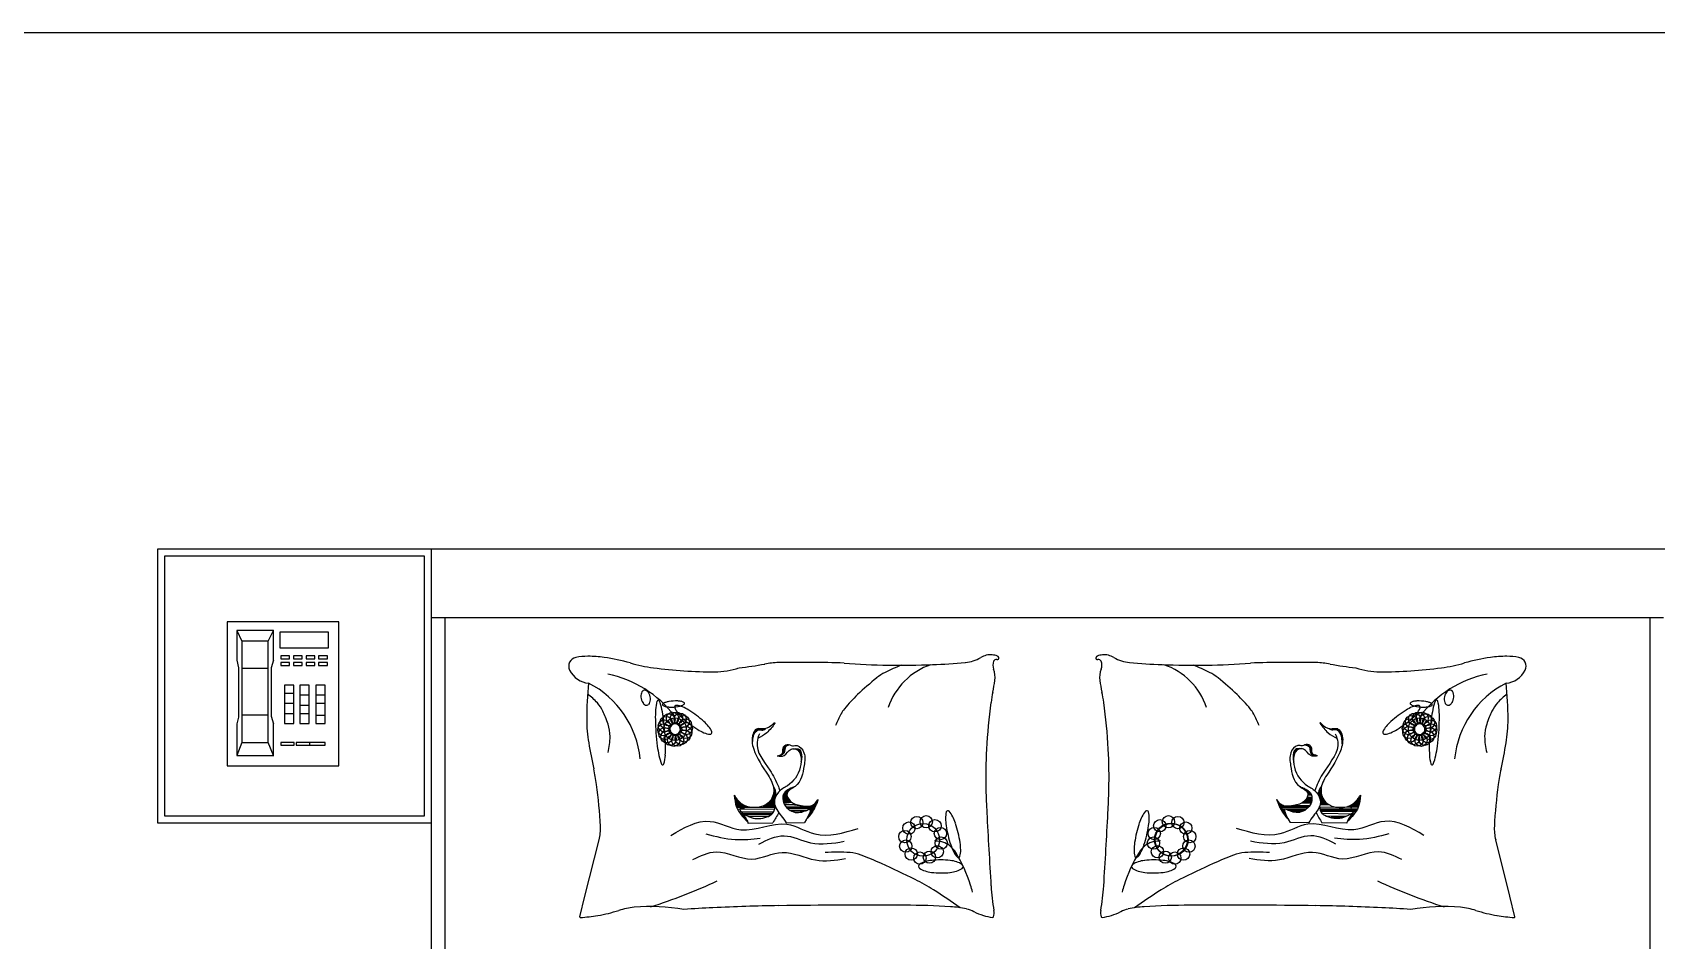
# Model space of a CAD drawing. Header units: inches. Extents: x 11.4 to 53.9, y 13.7 to 38.5.
# Drawn here: x 20.15 to 22.523, y 29.481 to 30.809 of the extents above; entities that cross this region are included whole.
import ezdxf

# ---------------------------------------------------------------- set-up
doc = ezdxf.new("R2010")
doc.units = ezdxf.units.IN
doc.header["$MEASUREMENT"] = 0
for name, color, linetype in [('02', 2, 'Continuous'), ('1', 1, 'Continuous'), ('4', 4, 'Continuous')]:
    doc.layers.add(name, color=color, linetype=linetype)

msp = doc.modelspace()

# ---------------------------------------------------------------- linework, layer by layer
at = {"layer": '02'}
for p, q in [((21.2018, 29.7803), (21.2031, 29.7803)), ((21.2021, 29.7815), (21.2035, 29.7815)), ((21.2025, 29.783), (21.2041, 29.783)), ((21.2029, 29.7842), (21.2048, 29.7842)), ((21.2037, 29.7861), (21.2061, 29.7861)), ((21.2044, 29.7872), (21.2072, 29.7873)), ((21.2052, 29.7884), (21.2086, 29.7884)), ((21.2064, 29.7896), (21.2188, 29.7897)), ((21.2081, 29.7907), (21.2164, 29.7908)), ((21.2202, 29.7909), (21.2208, 29.7909)), ((22.0453, 29.7909), (22.0446, 29.7909)), ((22.059, 29.7896), (22.0466, 29.7897)), ((22.0573, 29.7907), (22.049, 29.7908)), ((22.0602, 29.7884), (22.0568, 29.7884)), ((22.061, 29.7872), (22.0582, 29.7873)), ((22.0617, 29.7861), (22.0593, 29.7861)), ((22.0625, 29.7842), (22.0607, 29.7842)), ((22.0629, 29.783), (22.0613, 29.783)), ((22.0634, 29.7815), (22.0619, 29.7815)), ((22.0636, 29.7803), (22.0623, 29.7803)), ((21.2012, 29.7761), (21.2023, 29.7761)), ((21.2012, 29.7749), (21.2022, 29.7749)), ((21.2012, 29.7738), (21.2022, 29.7738)), ((21.2013, 29.7772), (21.2025, 29.7773)), ((21.2013, 29.7726), (21.2021, 29.7726)), ((21.2014, 29.7711), (21.2021, 29.7711)), ((21.2015, 29.7784), (21.2027, 29.7784)), ((21.2016, 29.7696), (21.2021, 29.7696)), ((21.2462, 29.7567), (21.2484, 29.7567)), ((21.2463, 29.7605), (21.249, 29.7606)), ((21.2463, 29.7594), (21.2489, 29.7594)), ((21.2463, 29.7579), (21.2487, 29.7579)), ((21.2464, 29.7617), (21.2492, 29.7617)), ((21.2466, 29.7629), (21.2494, 29.7629)), ((21.2476, 29.7648), (21.2503, 29.7648)), ((21.2494, 29.7667), (21.2542, 29.7668)), ((21.2606, 29.7619), (21.2655, 29.7619)), ((21.2665, 29.7608), (21.27, 29.7608)), ((21.2682, 29.7597), (21.2713, 29.7597)), ((21.2696, 29.7582), (21.2723, 29.7582)), ((21.2704, 29.757), (21.2728, 29.757)), ((21.995, 29.757), (21.9926, 29.757)), ((21.9958, 29.7582), (21.9931, 29.7582)), ((21.9972, 29.7597), (21.9941, 29.7597)), ((21.9989, 29.7608), (21.9954, 29.7608)), ((22.0048, 29.7619), (22, 29.7619)), ((22.016, 29.7667), (22.0113, 29.7668)), ((22.0178, 29.7648), (22.0151, 29.7648)), ((22.0188, 29.7629), (22.016, 29.7629)), ((22.019, 29.7617), (22.0162, 29.7617)), ((22.0191, 29.7605), (22.0164, 29.7606)), ((22.0191, 29.7594), (22.0165, 29.7594)), ((22.0191, 29.7579), (22.0167, 29.7579)), ((22.0192, 29.7567), (22.017, 29.7567)), ((22.064, 29.7784), (22.0627, 29.7784)), ((22.0641, 29.7772), (22.0629, 29.7773)), ((22.0642, 29.7761), (22.0631, 29.7761)), ((22.0642, 29.7749), (22.0632, 29.7749)), ((22.0642, 29.7738), (22.0632, 29.7738)), ((22.0642, 29.7726), (22.0633, 29.7726)), ((22.064, 29.7711), (22.0633, 29.7711)), ((22.0638, 29.7696), (22.0633, 29.7696)), ((21.2394, 29.7513), (21.2407, 29.7513)), ((21.2416, 29.7524), (21.244, 29.7525)), ((21.2442, 29.7536), (21.2461, 29.7537)), ((21.2455, 29.7548), (21.2474, 29.7548)), ((21.2713, 29.7551), (21.2734, 29.7551)), ((21.2718, 29.754), (21.2736, 29.754)), ((21.2721, 29.7528), (21.2737, 29.7528)), ((21.2724, 29.7517), (21.2738, 29.7517)), ((21.993, 29.7517), (21.9916, 29.7517)), ((21.9933, 29.7528), (21.9917, 29.7528)), ((21.9936, 29.754), (21.9918, 29.754)), ((21.9941, 29.7551), (21.992, 29.7551)), ((22.0199, 29.7548), (22.018, 29.7548)), ((22.0212, 29.7536), (22.0193, 29.7537)), ((22.0239, 29.7524), (22.0214, 29.7525)), ((22.026, 29.7513), (22.0247, 29.7513)), ((21.1753, 29.693), (21.1761, 29.693)), ((21.1755, 29.6911), (21.1774, 29.6911)), ((21.1757, 29.6896), (21.1784, 29.6896)), ((21.1759, 29.688), (21.1796, 29.6881)), ((21.176, 29.6873), (21.1801, 29.6873)), ((21.1761, 29.6861), (21.1811, 29.6862)), ((21.1765, 29.6842), (21.1828, 29.6843)), ((21.2272, 29.6848), (21.2338, 29.6849)), ((21.2286, 29.6868), (21.234, 29.6868)), ((21.2294, 29.6879), (21.2343, 29.688)), ((21.2298, 29.6887), (21.2345, 29.6888)), ((21.2306, 29.6902), (21.235, 29.6903)), ((21.2312, 29.6918), (21.2356, 29.6918)), ((21.2319, 29.6937), (21.2358, 29.6938)), ((21.2322, 29.6949), (21.2359, 29.6949)), ((21.2324, 29.7064), (21.2327, 29.7064)), ((21.2324, 29.6956), (21.2359, 29.6957)), ((21.2325, 29.7056), (21.2332, 29.7056)), ((21.2326, 29.6968), (21.2359, 29.6968)), ((21.2327, 29.7044), (21.234, 29.7045)), ((21.2328, 29.7033), (21.2346, 29.7033)), ((21.2328, 29.6979), (21.2358, 29.698)), ((21.2329, 29.7021), (21.2351, 29.7022)), ((21.2329, 29.6995), (21.2357, 29.6995)), ((21.233, 29.7006), (21.2355, 29.7006)), ((21.2461, 29.6904), (21.2533, 29.6905)), ((21.2461, 29.6889), (21.2541, 29.689)), ((21.2462, 29.6881), (21.2546, 29.6882)), ((21.2463, 29.692), (21.2527, 29.692)), ((21.2463, 29.687), (21.2554, 29.6871)), ((21.2466, 29.6851), (21.2571, 29.6852)), ((21.2468, 29.6939), (21.2522, 29.694)), ((21.2472, 29.695), (21.2521, 29.6951)), ((21.2476, 29.6958), (21.2522, 29.6959)), ((21.2483, 29.697), (21.2524, 29.697)), ((21.2492, 29.6981), (21.2529, 29.6982)), ((21.2507, 29.6997), (21.254, 29.6997)), ((21.2522, 29.7009), (21.2553, 29.7009)), ((21.2548, 29.7024), (21.2574, 29.7025)), ((21.257, 29.7036), (21.2592, 29.7036)), ((21.2597, 29.7048), (21.2611, 29.7048)), ((21.2625, 29.706), (21.2629, 29.706)), ((21.2951, 29.6841), (21.2965, 29.6842)), ((21.2961, 29.6857), (21.2971, 29.6857)), ((21.9693, 29.6857), (21.9683, 29.6857)), ((21.9703, 29.6841), (21.9689, 29.6842)), ((22.003, 29.706), (22.0025, 29.706)), ((22.0058, 29.7048), (22.0043, 29.7048)), ((22.0084, 29.7036), (22.0062, 29.7036)), ((22.0107, 29.7024), (22.008, 29.7025)), ((22.0188, 29.6851), (22.0083, 29.6852)), ((22.0191, 29.687), (22.01, 29.6871)), ((22.0132, 29.7009), (22.0101, 29.7009)), ((22.0192, 29.6881), (22.0108, 29.6882)), ((22.0193, 29.6889), (22.0113, 29.689)), ((22.0147, 29.6997), (22.0114, 29.6997)), ((22.0193, 29.6904), (22.0121, 29.6905)), ((22.0162, 29.6981), (22.0125, 29.6982)), ((22.0171, 29.697), (22.013, 29.697)), ((22.0186, 29.6939), (22.0132, 29.694)), ((22.0178, 29.6958), (22.0133, 29.6959)), ((22.0182, 29.695), (22.0133, 29.6951)), ((22.0328, 29.6968), (22.0295, 29.6968)), ((22.033, 29.6956), (22.0295, 29.6957)), ((22.0326, 29.6979), (22.0296, 29.698)), ((22.0332, 29.6949), (22.0296, 29.6949)), ((22.0335, 29.6937), (22.0296, 29.6938)), ((22.0325, 29.6995), (22.0297, 29.6995)), ((22.0342, 29.6918), (22.0298, 29.6918)), ((22.0324, 29.7006), (22.0299, 29.7006)), ((22.0348, 29.6902), (22.0304, 29.6903)), ((22.0326, 29.7033), (22.0308, 29.7033)), ((22.0356, 29.6887), (22.0309, 29.6888)), ((22.036, 29.6879), (22.0311, 29.688)), ((22.0327, 29.7044), (22.0314, 29.7045)), ((22.0368, 29.6868), (22.0314, 29.6868)), ((22.0382, 29.6848), (22.0316, 29.6849)), ((22.0329, 29.7056), (22.0322, 29.7056)), ((22.033, 29.7064), (22.0327, 29.7064)), ((22.089, 29.6842), (22.0826, 29.6843)), ((22.0893, 29.6861), (22.0843, 29.6862)), ((22.0894, 29.6873), (22.0853, 29.6873)), ((22.0895, 29.688), (22.0859, 29.6881)), ((22.0897, 29.6896), (22.087, 29.6896)), ((22.0899, 29.6911), (22.088, 29.6911)), ((22.0901, 29.693), (22.0893, 29.693)), ((21.1767, 29.6827), (21.1844, 29.6828)), ((21.1771, 29.6812), (21.1863, 29.6813)), ((21.1776, 29.6792), (21.1894, 29.6794)), ((21.1782, 29.6773), (21.1939, 29.6775)), ((21.1788, 29.6758), (21.2348, 29.6765)), ((21.1798, 29.6735), (21.2343, 29.6742)), ((21.182, 29.6697), (21.233, 29.6703)), ((21.1836, 29.6674), (21.2317, 29.668)), ((21.1845, 29.6663), (21.2309, 29.6669)), ((21.1854, 29.6652), (21.1889, 29.6652)), ((21.187, 29.6633), (21.1903, 29.6633)), ((21.1876, 29.6625), (21.1908, 29.6625)), ((21.189, 29.661), (21.1917, 29.661)), ((21.1912, 29.6652), (21.2297, 29.6657)), ((21.1961, 29.6626), (21.2251, 29.663)), ((21.2168, 29.6778), (21.2349, 29.678)), ((21.2211, 29.6798), (21.2343, 29.6799)), ((21.224, 29.6817), (21.2339, 29.6819)), ((21.2257, 29.6833), (21.2338, 29.6834)), ((21.247, 29.6835), (21.2588, 29.6837)), ((21.2476, 29.682), (21.2751, 29.6785)), ((21.2485, 29.6801), (21.266, 29.6803)), ((21.2508, 29.6767), (21.2936, 29.6772)), ((21.2519, 29.6756), (21.293, 29.6761)), ((21.253, 29.6744), (21.2925, 29.6749)), ((21.2566, 29.6718), (21.2817, 29.6721)), ((21.2587, 29.6707), (21.2791, 29.6709)), ((21.2816, 29.661), (21.283, 29.661)), ((21.2822, 29.6621), (21.2841, 29.6622)), ((21.283, 29.6637), (21.2855, 29.6637)), ((21.2834, 29.6645), (21.2861, 29.6645)), ((21.2843, 29.6664), (21.2876, 29.6664)), ((21.2849, 29.6675), (21.2884, 29.6676)), ((21.2853, 29.6687), (21.2891, 29.6687)), ((21.2859, 29.6702), (21.29, 29.6703)), ((21.2864, 29.6722), (21.2911, 29.6722)), ((21.2879, 29.6787), (21.2943, 29.6788)), ((21.2918, 29.6807), (21.2951, 29.6807)), ((21.2939, 29.6826), (21.2959, 29.6826)), ((21.9715, 29.6826), (21.9695, 29.6826)), ((21.9736, 29.6807), (21.9703, 29.6807)), ((21.9775, 29.6787), (21.9711, 29.6788)), ((22.0146, 29.6767), (21.9718, 29.6772)), ((22.0135, 29.6756), (21.9724, 29.6761)), ((22.011, 29.6733), (21.9735, 29.6738)), ((21.979, 29.6722), (21.9743, 29.6722)), ((21.9798, 29.671), (21.9749, 29.6711)), ((21.9795, 29.6702), (21.9754, 29.6703)), ((21.9801, 29.6687), (21.9763, 29.6687)), ((21.9806, 29.6675), (21.977, 29.6676)), ((21.9811, 29.6664), (21.9778, 29.6664)), ((21.982, 29.6645), (21.9793, 29.6645)), ((21.9824, 29.6637), (21.9799, 29.6637)), ((21.9832, 29.6621), (21.9813, 29.6622)), ((21.9838, 29.661), (21.9824, 29.661)), ((22.0088, 29.6718), (21.9837, 29.6721)), ((22.0067, 29.6707), (21.9863, 29.6709)), ((22.005, 29.6699), (21.9884, 29.6701)), ((22.0157, 29.6782), (21.9903, 29.6785)), ((22.0178, 29.682), (22.0042, 29.6822)), ((22.0184, 29.6835), (22.0066, 29.6837)), ((22.0866, 29.6758), (22.0306, 29.6765)), ((22.0443, 29.6798), (22.0311, 29.6799)), ((22.0856, 29.6735), (22.0311, 29.6742)), ((22.0414, 29.6817), (22.0315, 29.6819)), ((22.085, 29.6724), (22.0315, 29.673)), ((22.0397, 29.6833), (22.0316, 29.6834)), ((22.0841, 29.6709), (22.032, 29.6715)), ((22.0834, 29.6697), (22.0324, 29.6703)), ((22.0809, 29.6663), (22.0345, 29.6669)), ((22.0693, 29.6626), (22.0403, 29.663)), ((22.0653, 29.6611), (22.0473, 29.6614)), ((22.0872, 29.6773), (22.0715, 29.6775)), ((22.0764, 29.661), (22.0737, 29.661)), ((22.0778, 29.6625), (22.0746, 29.6625)), ((22.0785, 29.6633), (22.0751, 29.6633)), ((22.0878, 29.6792), (22.076, 29.6794)), ((22.08, 29.6652), (22.0765, 29.6652)), ((22.0883, 29.6812), (22.0791, 29.6813)), ((22.0887, 29.6827), (22.081, 29.6828)), ((21.19, 29.6599), (21.1924, 29.6599)), ((21.1907, 29.6591), (21.1928, 29.6591)), ((21.1918, 29.658), (21.1933, 29.658)), ((21.1925, 29.6572), (21.1937, 29.6572)), ((21.1936, 29.6561), (21.1942, 29.6561)), ((21.1954, 29.653), (21.2317, 29.6535)), ((21.2511, 29.6537), (21.278, 29.654)), ((21.2806, 29.6591), (21.281, 29.6591)), ((21.2812, 29.6602), (21.2822, 29.6602)), ((21.9842, 29.6602), (21.9832, 29.6602)), ((21.9848, 29.6591), (21.9844, 29.6591)), ((22.0144, 29.6537), (21.9874, 29.654)), ((22.07, 29.653), (22.0337, 29.6535)), ((22.0718, 29.6561), (22.0712, 29.6561)), ((22.0729, 29.6572), (22.0717, 29.6572)), ((22.0736, 29.658), (22.0721, 29.658)), ((22.0747, 29.6591), (22.0726, 29.6591)), ((22.0754, 29.6599), (22.073, 29.6599))]:
    msp.add_line(p, q, dxfattribs=at)
for centre, radius in [((21.0731, 29.7951), 0.00892), ((21.0757, 29.8002), 0.00892), ((21.0798, 29.8041), 0.00892), ((21.0888, 29.7904), 0.0164), ((21.0851, 29.8063), 0.00892), ((21.0907, 29.8066), 0.00892), ((21.0962, 29.805), 0.00892), ((21.1008, 29.8016), 0.00892), ((21.1039, 29.7968), 0.00892), ((22.1615, 29.7968), 0.00892), ((22.1647, 29.8016), 0.00892), ((22.1766, 29.7904), 0.0164), ((22.1692, 29.805), 0.00892), ((22.1747, 29.8066), 0.00892), ((22.1803, 29.8063), 0.00892), ((22.1856, 29.8041), 0.00892), ((22.1897, 29.8002), 0.00892), ((22.1923, 29.7951), 0.00892), ((21.0724, 29.7895), 0.00892), ((21.0737, 29.7839), 0.00892), ((21.0768, 29.7792), 0.00892), ((21.0814, 29.7757), 0.00892), ((21.0868, 29.7741), 0.00892), ((21.0925, 29.7744), 0.00892), ((21.0978, 29.7766), 0.00892), ((21.1019, 29.7805), 0.00892), ((21.1045, 29.7856), 0.00892), ((21.1052, 29.7913), 0.00892), ((22.1602, 29.7913), 0.00892), ((22.1609, 29.7856), 0.00892), ((22.1635, 29.7805), 0.00892), ((22.1676, 29.7766), 0.00892), ((22.1729, 29.7744), 0.00892), ((22.1786, 29.7741), 0.00892), ((22.184, 29.7757), 0.00892), ((22.1886, 29.7792), 0.00892), ((22.1917, 29.7839), 0.00892), ((22.193, 29.7895), 0.00892), ((21.4419, 29.6539), 0.00901), ((21.4558, 29.6551), 0.00901), ((21.8096, 29.6551), 0.00901), ((21.8235, 29.6539), 0.00901), ((21.4246, 29.6333), 0.00901), ((21.4305, 29.6459), 0.00901), ((21.4512, 29.6286), 0.024), ((21.4685, 29.6492), 0.00901), ((21.4765, 29.6378), 0.00901), ((21.7889, 29.6378), 0.00901), ((21.7969, 29.6492), 0.00901), ((21.8133, 29.629), 0.024), ((21.8142, 29.6286), 0.024), ((21.8349, 29.6459), 0.00901), ((21.8408, 29.6333), 0.00901), ((21.4258, 29.6194), 0.00901), ((21.4338, 29.6079), 0.00901), ((21.4718, 29.6113), 0.00901), ((21.4777, 29.6239), 0.00901), ((21.7877, 29.6239), 0.00901), ((21.7936, 29.6113), 0.00901), ((21.8316, 29.6079), 0.00901), ((21.8396, 29.6194), 0.00901), ((21.4465, 29.602), 0.00901), ((21.4604, 29.6033), 0.00901), ((21.805, 29.6033), 0.00901), ((21.8189, 29.602), 0.00901)]:
    msp.add_circle(centre, radius, dxfattribs=at)
for centre, radius, start, end in [((20.9577, 29.7106), 0.1636, 37.3821, 78.5157), ((22.3077, 29.7106), 0.1636, 101.4843, 142.6178), ((21.0512, 29.8389), 0.0124, 159.9586, 177.1645), ((21.057, 29.8387), 0.0182, 177.1645, 205.5313), ((21.0473, 29.8404), 0.00824, 135.5195, 159.9586), ((21.0517, 29.8362), 0.0124, 205.5313, 222.7372), ((21.0444, 29.8431), 0.00428, 67.1762, 135.5195), ((21.0487, 29.8333), 0.00824, 222.7372, 247.1762), ((21.0399, 29.8367), 0.0124, 25.5313, 67.0361), ((21.0471, 29.8297), 0.00428, 247.1762, 315.5195), ((21.0443, 29.8325), 0.00824, 315.5195, 339.9586), ((21.0346, 29.8342), 0.0182, 357.1645, 25.5313), ((21.0404, 29.8339), 0.0124, 339.9586, 357.1645), ((21.1303, 29.8141), 0.0702, 165.6009, 176.2519), ((21.0641, 29.8311), 0.00177, 22.7529, 165.6008), ((21.001, 29.8046), 0.0702, 12.1018, 22.7529), ((21.0719, 29.8263), 0.00153, 126.947, 240.5268), ((21.0794, 29.8163), 0.0141, 108.9083, 126.947), ((21.0852, 29.7995), 0.0318, 100.1453, 108.9083), ((21.09, 29.7723), 0.0594, 87.3284, 100.1453), ((21.0913, 29.7999), 0.0318, 78.5655, 87.3284), ((21.0948, 29.8173), 0.0141, 60.5268, 78.5655), ((21.0935, 29.8382), 0.0141, 288.9083, 306.947), ((21.101, 29.8282), 0.00153, 306.947, 60.5267), ((22.1644, 29.8282), 0.00153, 119.4732, 233.053), ((22.1719, 29.8382), 0.0141, 233.053, 251.0917), ((22.1706, 29.8173), 0.0141, 101.4345, 119.4732), ((22.1741, 29.7999), 0.0318, 92.6716, 101.4345), ((22.1754, 29.7723), 0.0594, 79.8547, 92.6716), ((22.1802, 29.7995), 0.0318, 71.0917, 79.8547), ((22.186, 29.8163), 0.0141, 53.053, 71.0917), ((22.1935, 29.8263), 0.00153, 299.4732, 53.053), ((22.2644, 29.8046), 0.0702, 157.2471, 167.8982), ((22.2014, 29.8311), 0.00177, 14.3991, 157.2471), ((22.1351, 29.8141), 0.0702, 3.7481, 14.3991), ((22.2308, 29.8342), 0.0182, 154.4687, 182.8355), ((22.225, 29.8339), 0.0124, 182.8355, 200.0414), ((22.2211, 29.8325), 0.00824, 200.0414, 224.4805), ((22.2256, 29.8367), 0.0124, 137.2628, 154.4687), ((22.2183, 29.8297), 0.00428, 224.4805, 292.8238), ((22.2225, 29.8395), 0.00824, 112.8238, 137.2628), ((22.221, 29.8431), 0.00428, 44.4805, 112.8238), ((22.2167, 29.8333), 0.00824, 292.8238, 317.2628), ((22.2137, 29.8362), 0.0124, 317.2628, 334.4687), ((22.2142, 29.8389), 0.0124, 2.8355, 44.4042), ((22.2084, 29.8387), 0.0182, 334.4687, 2.8356), ((21.2333, 29.8073), 0.1734, 176.2519, 180.8768), ((21.4004, 29.8099), 0.3405, 180.8768, 187.4769), ((20.9, 29.783), 0.1734, 7.4769, 12.1018), ((21.0781, 29.8372), 0.0141, 240.5268, 258.5655), ((20.7343, 29.7612), 0.3405, 0.8768, 7.4769), ((21.0816, 29.8546), 0.0318, 258.5655, 267.3284), ((21.0829, 29.8821), 0.0594, 267.3284, 280.1453), ((21.0907, 29.8225), 0.00269, 83.5167, 202.7869), ((21.1172, 29.8336), 0.0314, 202.7869, 219.5111), ((21.0874, 29.794), 0.0314, 66.7924, 83.5167), ((21.1491, 29.8599), 0.0728, 219.5111, 227.4117), ((21.0877, 29.855), 0.0318, 280.1453, 288.9083), ((21.0711, 29.756), 0.0728, 58.8919, 66.7924), ((21.193, 29.9078), 0.1377, 227.4117, 238.8919), ((21.0376, 29.7003), 0.1377, 47.4117, 58.8919), ((22.2279, 29.7003), 0.1377, 121.1081, 132.5883), ((22.0724, 29.9078), 0.1377, 301.1081, 312.5883), ((22.1943, 29.756), 0.0728, 113.2076, 121.1081), ((22.178, 29.794), 0.0314, 96.4833, 113.2076), ((22.1164, 29.8599), 0.0728, 312.5883, 320.4889), ((22.1777, 29.855), 0.0318, 251.0917, 259.8547), ((22.1825, 29.8821), 0.0594, 259.8547, 272.6716), ((22.1483, 29.8336), 0.0314, 320.4889, 337.2131), ((22.1747, 29.8225), 0.00269, 337.2131, 96.4833), ((22.1838, 29.8546), 0.0318, 272.6716, 281.4345), ((22.1873, 29.8372), 0.0141, 281.4345, 299.4732), ((22.5311, 29.7612), 0.3405, 172.5231, 179.1232), ((22.3654, 29.783), 0.1734, 167.8982, 172.5231), ((21.865, 29.8099), 0.3405, 352.5231, 359.1232), ((22.0321, 29.8073), 0.1734, 359.1232, 3.7481), ((21.1595, 29.8522), 0.0728, 238.8919, 246.7924), ((21.0815, 29.7482), 0.0728, 39.5111, 47.4117), ((21.1432, 29.8141), 0.0314, 246.7924, 263.5167), ((21.1134, 29.7745), 0.0314, 22.7869, 39.5111), ((21.1399, 29.7856), 0.00269, 263.5167, 22.7869), ((22.1255, 29.7856), 0.00269, 157.2131, 276.4833), ((22.152, 29.7745), 0.0314, 140.4889, 157.2131), ((22.1222, 29.8141), 0.0314, 276.4833, 293.2076), ((22.1839, 29.7482), 0.0728, 132.5883, 140.4889), ((22.106, 29.8522), 0.0728, 293.2076, 301.1081), ((21.2347, 29.7881), 0.1734, 187.4769, 192.1018), ((20.9014, 29.7638), 0.1734, 356.2519, 0.8768), ((22.364, 29.7638), 0.1734, 179.1232, 183.7481), ((22.0307, 29.7881), 0.1734, 347.8982, 352.5231), ((21.1338, 29.7665), 0.0702, 192.1018, 202.7529), ((21.0707, 29.74), 0.00177, 202.7529, 345.6009), ((21.0045, 29.757), 0.0702, 345.6009, 356.2519), ((22.261, 29.757), 0.0702, 183.7481, 194.3991), ((22.1947, 29.74), 0.00177, 194.3991, 337.2471), ((22.1316, 29.7665), 0.0702, 337.2471, 347.8982), ((21.5195, 29.6607), 0.0356, 165.6569, 181.1456), ((21.4874, 29.6689), 0.00242, 41.2895, 165.6569), ((21.4624, 29.647), 0.0356, 25.8009, 41.2895), ((21.4188, 29.6259), 0.0841, 18.6457, 25.8009), ((21.8466, 29.6259), 0.0841, 154.1991, 161.3543), ((21.803, 29.647), 0.0356, 138.7105, 154.1991), ((21.7781, 29.6689), 0.00242, 14.3431, 138.7105), ((21.7459, 29.6607), 0.0356, 358.8544, 14.3431), ((21.568, 29.6616), 0.0841, 181.1456, 188.3007), ((21.6439, 29.6727), 0.1608, 188.3007, 198.6457), ((21.3461, 29.6013), 0.1608, 8.3007, 18.6457), ((21.9193, 29.6013), 0.1608, 161.3543, 171.6992), ((21.6215, 29.6727), 0.1608, 341.3543, 351.6993), ((21.6974, 29.6616), 0.0841, 351.6993, 358.8544), ((21.4647, 29.5576), 0.0694, 79.7045, 87.6397), ((21.4724, 29.6001), 0.0263, 66.7917, 79.7045), ((21.469, 29.5921), 0.0349, 31.4941, 66.7917), ((21.5712, 29.6482), 0.0841, 198.6457, 205.8009), ((21.4705, 29.6134), 0.0356, 345.6569, 1.1456), ((21.422, 29.6124), 0.0841, 1.1456, 8.3007), ((21.8434, 29.6124), 0.0841, 171.6993, 178.8544), ((21.7949, 29.6134), 0.0356, 178.8544, 194.3431), ((21.7964, 29.5921), 0.0349, 113.2083, 148.5059), ((21.6942, 29.6482), 0.0841, 334.1991, 341.3543), ((21.793, 29.6001), 0.0263, 100.2955, 113.2083), ((21.8007, 29.5576), 0.0694, 92.3603, 100.2955), ((21.448, 29.5899), 0.00348, 125.0202, 234.5837), ((21.4616, 29.5704), 0.0273, 106.1005, 125.0202), ((21.4708, 29.5387), 0.0603, 96.7076, 106.1005), ((21.4767, 29.4879), 0.1114, 82.8963, 96.7076), ((21.4831, 29.5387), 0.0603, 73.5034, 82.8963), ((21.5275, 29.6271), 0.0356, 205.8009, 221.2895), ((21.3149, 29.4977), 0.2156, 17.481, 31.4941), ((21.4924, 29.5703), 0.0273, 54.5837, 73.5034), ((21.5026, 29.6052), 0.00242, 221.2895, 345.6569), ((21.5062, 29.5897), 0.00348, 305.0202, 54.5837), ((21.9505, 29.4977), 0.2156, 148.5059, 162.519), ((21.7592, 29.5897), 0.00348, 125.4163, 234.9798), ((21.773, 29.5703), 0.0273, 106.4966, 125.4163), ((21.7628, 29.6052), 0.00242, 194.3431, 318.7105), ((21.7379, 29.6271), 0.0356, 318.7105, 334.1991), ((21.7823, 29.5387), 0.0603, 97.1037, 106.4966), ((21.7887, 29.4879), 0.1114, 83.2924, 97.1037), ((21.7946, 29.5387), 0.0603, 73.8995, 83.2924), ((21.8038, 29.5704), 0.0273, 54.9798, 73.8995), ((21.8174, 29.5899), 0.00348, 305.4163, 54.9798), ((21.4618, 29.6093), 0.0273, 234.5837, 253.5034), ((21.4711, 29.6409), 0.0603, 253.5034, 262.8963), ((21.4774, 29.6916), 0.1114, 262.8963, 276.7076), ((21.4834, 29.6409), 0.0603, 276.7076, 286.1005), ((21.4926, 29.6092), 0.0273, 286.1005, 305.0202), ((21.7728, 29.6092), 0.0273, 234.9798, 253.8995), ((21.782, 29.6409), 0.0603, 253.8995, 263.2924), ((21.788, 29.6916), 0.1114, 263.2924, 277.1037), ((21.7943, 29.6409), 0.0603, 277.1037, 286.4966), ((21.8036, 29.6093), 0.0273, 286.4966, 305.4163), ((21.3559, 29.5106), 0.1726, 13.9845, 17.481), ((21.9095, 29.5106), 0.1726, 162.519, 166.0155)]:
    msp.add_arc(centre, radius, start, end, dxfattribs=at)
for points in [[(21.2327, 29.7986), (21.2193, 29.7908), (21.2076, 29.7905), (21.2027, 29.7836), (21.2036, 29.7613), (21.2246, 29.723), (21.2329, 29.702), (21.2257, 29.6833), (21.1859, 29.6815), (21.1755, 29.6941)], [(21.2021, 29.7685), (21.2063, 29.7863), (21.2118, 29.7895), (21.2154, 29.7889), (21.2209, 29.7909)], [(21.212, 29.7837), (21.2085, 29.7713), (21.227, 29.7305), (21.2397, 29.7064), (21.2418, 29.7002)], [(21.2346, 29.7992), (21.2226, 29.7851), (21.2094, 29.7769)], [(21.2327, 29.7986), (21.2337, 29.7995), (21.2348, 29.7993)], [(22.0534, 29.7837), (22.057, 29.7713), (22.0384, 29.7305), (22.0257, 29.7064), (22.0236, 29.7002)], [(22.0327, 29.7986), (22.0317, 29.7995), (22.0306, 29.7993)], [(22.0308, 29.7992), (22.0428, 29.7851), (22.056, 29.7769)], [(22.0327, 29.7986), (22.0461, 29.7908), (22.0578, 29.7905), (22.0627, 29.7836), (22.0618, 29.7613), (22.0408, 29.723), (22.0325, 29.702), (22.0397, 29.6833), (22.0795, 29.6815), (22.09, 29.6941)], [(22.0633, 29.7685), (22.0591, 29.7863), (22.0536, 29.7895), (22.05, 29.7889), (22.0445, 29.7909)], [(21.2379, 29.7515), (21.2479, 29.7519), (21.2583, 29.7613), (21.2652, 29.7614), (21.2717, 29.7348), (21.2528, 29.7078), (21.2398, 29.6983), (21.2338, 29.6834), (21.244, 29.6636), (21.2511, 29.6537)], [(21.2379, 29.7515), (21.246, 29.7556), (21.2465, 29.7624), (21.2526, 29.7681), (21.2601, 29.7663), (21.267, 29.7664), (21.277, 29.7559), (21.2773, 29.7373), (21.264, 29.7067), (21.2523, 29.6966), (21.2568, 29.6855), (21.273, 29.6789), (21.2941, 29.6829), (21.2972, 29.6872), (21.2911, 29.6723), (21.2803, 29.6584)], [(21.2562, 29.7673), (21.2503, 29.7648), (21.2481, 29.7559), (21.2402, 29.7511)], [(21.2615, 29.7619), (21.2704, 29.7606), (21.2738, 29.7497), (21.2727, 29.742)], [(22.0275, 29.7515), (22.0195, 29.7556), (22.0189, 29.7624), (22.0128, 29.7681), (22.0053, 29.7663), (21.9984, 29.7664), (21.9884, 29.7559), (21.9881, 29.7373), (22.0014, 29.7067), (22.0131, 29.6966), (22.0086, 29.6855), (21.9924, 29.6789), (21.9713, 29.6829), (21.9682, 29.6872), (21.9743, 29.6723), (21.9851, 29.6584)], [(22.0275, 29.7515), (22.0175, 29.7519), (22.0071, 29.7613), (22.0002, 29.7614), (21.9937, 29.7348), (22.0126, 29.7078), (22.0256, 29.6983), (22.0316, 29.6834), (22.0214, 29.6636), (22.0144, 29.6537)], [(22.0039, 29.7619), (21.995, 29.7606), (21.9916, 29.7497), (21.9927, 29.742)], [(22.0092, 29.7673), (22.0151, 29.7648), (22.0173, 29.7559), (22.0252, 29.7511)], [(21.1753, 29.6941), (21.1785, 29.6765), (21.1945, 29.6551)], [(21.1772, 29.6845), (21.1879, 29.6741), (21.1835, 29.674), (21.1874, 29.6673), (21.1956, 29.6524)], [(21.2357, 29.6922), (21.2347, 29.7032), (21.2323, 29.7069)], [(21.2627, 29.7061), (21.2473, 29.6953), (21.2475, 29.6823), (21.2644, 29.6688), (21.283, 29.6728), (21.2843, 29.6734), (21.278, 29.654)], [(22.0027, 29.7061), (22.0181, 29.6953), (22.0179, 29.6823), (22.001, 29.6688), (21.9824, 29.6728), (21.9811, 29.6734), (21.9874, 29.654)], [(22.0297, 29.6922), (22.0307, 29.7032), (22.0332, 29.7069)], [(22.0882, 29.6845), (22.0775, 29.6741), (22.0819, 29.674), (22.0781, 29.6673), (22.0698, 29.6524)], [(22.0902, 29.6941), (22.0869, 29.6765), (22.0709, 29.6551)], [(21.2404, 29.6685), (21.2317, 29.6535)], [(21.2856, 29.671), (21.2936, 29.6766)], [(21.9799, 29.671), (21.9718, 29.6766)], [(22.0251, 29.6685), (22.0337, 29.6535)], [(21.0826, 29.6352), (21.1398, 29.6556), (21.1847, 29.6434), (21.2521, 29.6515), (21.2929, 29.6373), (21.3562, 29.6454)], [(21.1336, 29.6373), (21.1765, 29.6291), (21.2133, 29.6311)], [(22.1828, 29.6352), (22.1256, 29.6556), (22.0807, 29.6434), (22.0133, 29.6515), (21.9725, 29.6373), (21.9092, 29.6454)], [(22.1318, 29.6373), (22.0889, 29.6291), (22.0521, 29.6311)], [(21.2112, 29.6224), (21.248, 29.6346), (21.2868, 29.6244), (21.3358, 29.6265)], [(22.0542, 29.6224), (22.0174, 29.6346), (21.9786, 29.6244), (21.9296, 29.6265)], [(21.1148, 29.5999), (21.1486, 29.611), (21.2011, 29.6006), (21.2454, 29.6103), (21.2937, 29.5992), (21.3379, 29.6013)], [(22.1506, 29.5999), (22.1168, 29.611), (22.0643, 29.6006), (22.0201, 29.6103), (21.9717, 29.5992), (21.9275, 29.6013)]]:
    msp.add_spline(points, degree=3, dxfattribs=at)
for points in [[(21.1866, 29.6682), (21.1909, 29.6655), (21.2017, 29.6585), (21.2186, 29.6596), (21.2325, 29.6664), (21.2342, 29.6735), (21.2351, 29.6775)], [(22.0788, 29.6682), (22.0745, 29.6655), (22.0637, 29.6585), (22.0468, 29.6596), (22.0329, 29.6664), (22.0312, 29.6735), (22.0304, 29.6775)]]:
    msp.add_open_spline(points, degree=3, knots=[0, 0, 0, 0, 356.488793, 902.858803, 1121.734001, 1396.522206, 1396.522206, 1396.522206, 1396.522206], dxfattribs=at)
at = {"layer": '1'}
for p, q in [((11.748, 30.809), (32.0742, 30.809)), ((20.7227, 30.0435), (20.3427, 30.0435)), ((20.3427, 30.0435), (20.3427, 29.6635)), ((20.7227, 29.6635), (20.7227, 30.0435)), ((20.4344, 29.9475), (20.4344, 29.7366)), ((20.5974, 29.9475), (20.4344, 29.9475)), ((20.5974, 29.7366), (20.5974, 29.9475)), ((20.7327, 29.9535), (22.5327, 29.9535)), ((20.7527, 28.1235), (20.7527, 29.9535)), ((22.5127, 29.9535), (22.5127, 28.1235)), ((20.4483, 29.9348), (20.4483, 29.8915)), ((20.502, 29.9348), (20.4483, 29.9348)), ((20.4483, 29.9348), (20.4556, 29.9193)), ((20.494, 29.9193), (20.502, 29.9348)), ((20.502, 29.8915), (20.502, 29.9352)), ((20.5823, 29.932), (20.5112, 29.932)), ((20.5112, 29.932), (20.5112, 29.9095)), ((20.5823, 29.9095), (20.5823, 29.932)), ((20.4556, 29.9193), (20.4556, 29.7711)), ((20.494, 29.9193), (20.4556, 29.9193)), ((20.494, 29.7711), (20.494, 29.9193)), ((20.5112, 29.9095), (20.5823, 29.9095)), ((20.5129, 29.8976), (20.5129, 29.8934)), ((20.5256, 29.8976), (20.5129, 29.8976)), ((20.5256, 29.8934), (20.5256, 29.8976)), ((20.5313, 29.8976), (20.5313, 29.8934)), ((20.544, 29.8976), (20.5313, 29.8976)), ((20.544, 29.8934), (20.544, 29.8976)), ((20.5497, 29.8976), (20.5497, 29.8934)), ((20.5624, 29.8976), (20.5497, 29.8976)), ((20.5624, 29.8934), (20.5624, 29.8976)), ((20.5808, 29.8976), (20.568, 29.8976)), ((20.568, 29.8976), (20.568, 29.8934)), ((20.5808, 29.8934), (20.5808, 29.8976)), ((20.4483, 29.8915), (20.4507, 29.8802)), ((20.4507, 29.8802), (20.4507, 29.808)), ((20.494, 29.8793), (20.4556, 29.8793)), ((20.502, 29.8915), (20.4988, 29.8802)), ((20.4988, 29.8802), (20.4988, 29.8093)), ((20.5129, 29.8934), (20.5256, 29.8934)), ((20.5129, 29.8877), (20.5129, 29.8835)), ((20.5256, 29.8877), (20.5129, 29.8877)), ((20.5129, 29.8835), (20.5256, 29.8835)), ((20.5256, 29.8835), (20.5256, 29.8877)), ((20.5313, 29.8934), (20.544, 29.8934)), ((20.5313, 29.8877), (20.5313, 29.8835)), ((20.544, 29.8877), (20.5313, 29.8877)), ((20.5313, 29.8835), (20.544, 29.8835)), ((20.544, 29.8835), (20.544, 29.8877)), ((20.5497, 29.8934), (20.5624, 29.8934)), ((20.5497, 29.8877), (20.5497, 29.8835)), ((20.5624, 29.8877), (20.5497, 29.8877)), ((20.5497, 29.8835), (20.5624, 29.8835)), ((20.5624, 29.8835), (20.5624, 29.8877)), ((20.568, 29.8934), (20.5808, 29.8934)), ((20.5808, 29.8877), (20.568, 29.8877)), ((20.568, 29.8877), (20.568, 29.8835)), ((20.568, 29.8835), (20.5808, 29.8835)), ((20.5808, 29.8835), (20.5808, 29.8877)), ((20.5316, 29.8547), (20.5179, 29.8547)), ((20.5179, 29.8547), (20.5179, 29.7986)), ((20.5316, 29.7986), (20.5316, 29.8547)), ((20.5543, 29.8547), (20.5405, 29.8547)), ((20.5405, 29.8547), (20.5405, 29.7986)), ((20.5543, 29.7986), (20.5543, 29.8547)), ((20.5776, 29.8547), (20.5638, 29.8547)), ((20.5638, 29.8547), (20.5638, 29.7986)), ((20.5776, 29.7986), (20.5776, 29.8547)), ((20.5179, 29.8431), (20.5316, 29.8431)), ((20.5179, 29.8282), (20.5316, 29.8282)), ((20.5543, 29.8399), (20.5405, 29.8399)), ((20.5776, 29.8399), (20.5638, 29.8399)), ((20.5638, 29.8282), (20.5776, 29.8282)), ((20.4507, 29.808), (20.4483, 29.7984)), ((20.4556, 29.8114), (20.494, 29.8114)), ((20.4988, 29.8093), (20.502, 29.7984)), ((20.5179, 29.8134), (20.5316, 29.8134)), ((20.5543, 29.8251), (20.5405, 29.8251)), ((20.5405, 29.8134), (20.5543, 29.8134)), ((20.5776, 29.8102), (20.5638, 29.8102)), ((20.4483, 29.7984), (20.4483, 29.7517)), ((20.502, 29.7512), (20.502, 29.7984)), ((20.5179, 29.7986), (20.5316, 29.7986)), ((20.5405, 29.7986), (20.5543, 29.7986)), ((20.5638, 29.7986), (20.5776, 29.7986)), ((20.4556, 29.7711), (20.4483, 29.7517)), ((20.4556, 29.7711), (20.494, 29.7711)), ((20.502, 29.7517), (20.494, 29.7711)), ((20.5126, 29.7711), (20.5126, 29.7671)), ((20.5324, 29.7711), (20.5126, 29.7711)), ((20.5126, 29.7671), (20.5324, 29.7671)), ((20.5324, 29.7671), (20.5324, 29.7711)), ((20.5351, 29.7711), (20.5351, 29.7671)), ((20.5775, 29.7711), (20.5351, 29.7711)), ((20.5351, 29.7671), (20.5775, 29.7671)), ((20.555, 29.7671), (20.555, 29.7711)), ((20.5775, 29.7671), (20.5775, 29.7711)), ((20.4344, 29.7366), (20.5974, 29.7366)), ((20.4483, 29.7517), (20.502, 29.7517)), ((20.3427, 29.6635), (20.7227, 29.6635)), ((20.957, 29.5462), (20.9777, 29.6288)), ((22.3084, 29.5462), (22.2877, 29.6288)), ((20.9495, 29.5162), (20.957, 29.5462)), ((22.3159, 29.5162), (22.3084, 29.5462))]:
    msp.add_line(p, q, dxfattribs=at)
for centre, radius, start, end in [((21.5501, 29.8703), 0.0289, 85.6975, 120.6513), ((21.5504, 29.874), 0.0251, 68.2117, 85.6975), ((21.715, 29.874), 0.0251, 94.3025, 111.7883), ((21.7153, 29.8703), 0.0289, 59.3487, 94.3025), ((20.9464, 29.8824), 0.0131, 101.2724, 206.5805), ((20.9653, 29.8918), 0.0342, 206.5805, 265.2995), ((20.9615, 29.8066), 0.0904, 90, 101.2724), ((20.9615, 29.7359), 0.1611, 81.5628, 90), ((20.9405, 29.5938), 0.3048, 74.256, 81.5628), ((21.0889, 30.1203), 0.2422, 254.256, 262.4531), ((21.1467, 30.5569), 0.6827, 262.4531, 270), ((21.1466, 29.9841), 0.1098, 270.0577, 288.886), ((21.1261, 30.4065), 0.5293, 276.0867, 280.1899), ((21.2466, 29.7356), 0.1524, 92.5386, 100.1899), ((21.2731, 27.9514), 1.9367, 88.1432, 90.9818), ((21.4089, 30.7572), 0.8732, 265.1982, 269.4243), ((21.5029, 29.6653), 0.234, 110.8603, 117.2396), ((21.4152, 31.3782), 1.4943, 269.4243, 271.9079), ((21.4943, 29.7907), 0.0992, 108.6734, 161.5603), ((21.4376, 30.7051), 0.8208, 271.9079, 275.2592), ((21.5079, 29.9415), 0.0539, 275.2592, 300.6513), ((21.5686, 29.8838), 0.0156, 158.0096, 201.421), ((21.5581, 29.8881), 0.00428, 78.1069, 158.0096), ((21.5236, 29.8662), 0.0328, 351.8665, 21.421), ((21.5595, 29.8945), 0.00232, 258.1069, 19.564), ((21.5584, 29.8942), 0.00342, 19.564, 68.2117), ((21.7059, 29.8945), 0.00232, 160.436, 281.8931), ((21.707, 29.8942), 0.00342, 111.7883, 160.436), ((21.7073, 29.8881), 0.00428, 21.9904, 101.8931), ((21.7418, 29.8662), 0.0328, 158.579, 188.1335), ((21.6968, 29.8838), 0.0156, 338.579, 21.9904), ((21.7575, 29.9415), 0.0539, 239.3487, 264.7408), ((21.8278, 30.7051), 0.8208, 264.7408, 268.0921), ((21.8502, 31.3782), 1.4943, 268.0921, 270.5757), ((21.7711, 29.7907), 0.0992, 18.4397, 71.3266), ((21.7625, 29.6653), 0.234, 62.7604, 69.1397), ((21.8565, 30.7572), 0.8732, 270.5757, 274.8018), ((21.9923, 27.9514), 1.9367, 89.0182, 91.8568), ((22.0188, 29.7356), 0.1524, 79.8101, 87.4614), ((22.1394, 30.4065), 0.5293, 259.8101, 263.9133), ((22.1188, 29.9841), 0.1098, 251.114, 269.9423), ((22.1187, 30.5569), 0.6827, 270, 277.5469), ((22.1765, 30.1203), 0.2422, 277.5469, 285.744), ((22.3249, 29.5938), 0.3048, 98.4372, 105.744), ((22.3039, 29.7359), 0.1611, 90, 98.4372), ((22.3001, 29.8918), 0.0342, 274.7005, 333.4195), ((22.3039, 29.8066), 0.0904, 78.7276, 90), ((22.319, 29.8824), 0.0131, 333.4195, 78.7276), ((21.4514, 29.8047), 0.4918, 173.8006, 180), ((20.8985, 29.7333), 0.1399, 5.6311, 62.7964), ((21.6265, 29.5583), 0.3916, 128.3886, 133.8115), ((21.4309, 29.8051), 0.0768, 117.2396, 128.3886), ((21.3125, 29.8963), 0.246, 347.8905, 351.8665), ((21.9529, 29.8963), 0.246, 188.1335, 192.1095), ((21.8345, 29.8051), 0.0768, 51.6114, 62.7604), ((21.6389, 29.5583), 0.3916, 46.1885, 51.6114), ((22.3669, 29.7333), 0.1399, 117.2036, 174.3689), ((21.814, 29.8047), 0.4918, 0, 6.1994), ((20.9078, 29.7693), 0.0899, 41.4429, 53.7359), ((20.9358, 29.794), 0.0526, 25.3551, 41.4429), ((21.5112, 29.6784), 0.2252, 133.8115, 140.9651), ((22.4552, 29.7076), 0.9131, 172.3191, 176.6313), ((21.7469, 29.8031), 0.1983, 167.8905, 172.3191), ((21.5185, 29.8031), 0.1983, 7.6809, 12.1095), ((20.8102, 29.7076), 0.9131, 3.3687, 7.6809), ((21.7542, 29.6784), 0.2252, 39.0349, 46.1885), ((22.3297, 29.794), 0.0526, 138.5571, 154.6449), ((22.3576, 29.7693), 0.0899, 126.2641, 138.5571), ((21.1636, 29.8047), 0.204, 180, 189.6844), ((20.8468, 29.7518), 0.1511, 21.8149, 25.3551), ((20.7962, 29.7315), 0.2056, 18.7799, 21.8149), ((21.5074, 29.7176), 0.2002, 151.6832, 156.9972), ((21.3746, 29.7892), 0.0493, 140.9651, 151.6832), ((21.8908, 29.7892), 0.0493, 28.3168, 39.0349), ((21.758, 29.7176), 0.2002, 23.0028, 28.3168), ((22.4692, 29.7315), 0.2056, 158.1851, 161.2201), ((22.4186, 29.7518), 0.1511, 154.6449, 158.1851), ((22.1018, 29.8047), 0.204, 350.3156, 0), ((20.9376, 29.7796), 0.0562, 0, 18.7799), ((20.9023, 29.7796), 0.0915, 345.3149, 0), ((22.3278, 29.7796), 0.0562, 161.2201, 180), ((22.3631, 29.7796), 0.0915, 180, 194.6851), ((21.832, 29.9187), 0.882, 189.6844, 192.1984), ((22.2213, 29.7214), 0.6787, 176.6313, 181.6331), ((21.0441, 29.7214), 0.6787, 358.3669, 3.3687), ((21.4335, 29.9187), 0.882, 347.8016, 350.3156), ((20.6599, 29.6654), 0.3171, 8.0051, 12.1984), ((22.6055, 29.6654), 0.3171, 167.8016, 171.9949), ((20.3215, 29.6178), 0.6588, 2.6649, 8.0051), ((22.9439, 29.6178), 0.6588, 171.9949, 177.3351), ((22.9075, 29.7409), 1.3652, 181.6331, 183.055), ((20.3579, 29.7409), 1.3652, 356.945, 358.3669), ((35.1604, 30.3948), 13.6356, 183.05496, 183.50486), ((8.105, 30.3948), 13.6356, 356.49514, 356.94504), ((20.912, 29.6453), 0.0677, 345.9548, 2.6649), ((22.3534, 29.6453), 0.0677, 177.3351, 194.0452), ((21.325, 29.3385), 0.2721, 85.9172, 93.5552), ((21.3403, 29.5521), 0.058, 69.3257, 85.9172), ((21.1818, 29.1323), 0.5066, 65.6735, 69.3257), ((20.8005, 28.2888), 1.4323, 63.5015, 65.6735), ((22.4649, 28.2888), 1.4323, 114.3265, 116.4985), ((22.0836, 29.1323), 0.5066, 110.6743, 114.3265), ((21.9252, 29.5521), 0.058, 94.0828, 110.6743), ((21.9404, 29.3385), 0.2721, 86.4448, 94.0828), ((20.8346, 30.2365), 0.7387, 287.1982, 295.3111), ((21.3001, 29.2908), 0.3126, 57.865, 63.5015), ((21.9653, 29.2908), 0.3126, 116.4985, 122.135), ((22.4308, 30.2365), 0.7387, 244.6889, 252.8018), ((21.0788, 28.9386), 0.7286, 54.1737, 57.865), ((21.871, 29.5809), 0.3212, 183.5049, 189.9984), ((21.3944, 29.5809), 0.3212, 350.0016, 356.4951), ((22.1866, 28.9386), 0.7286, 122.135, 125.8263), ((20.9312, 29.7852), 0.2708, 274.0829, 279.4841), ((20.9379, 29.7446), 0.2297, 279.4841, 287.3864), ((21.0424, 29.4112), 0.1197, 96.4341, 107.3864), ((21.0507, 29.2256), 0.3054, 80.4036, 94.0836), ((21.1995, 28.3142), 1.2165, 92.6096, 94.6176), ((21.2972, 26.1707), 3.3622, 90.9704, 92.6096), ((21.3826, 17.1905), 12.3427, 89.80496, 90.6605), ((21.4187, 28.3691), 1.164, 86.426, 89.7135), ((21.4822, 29.3853), 0.1459, 77.131, 86.426), ((21.5046, 29.4833), 0.0453, 62.7159, 77.131), ((21.5606, 29.5918), 0.0767, 242.7159, 253.7788), ((21.5636, 29.6021), 0.0875, 253.7788, 262.8796), ((21.5356, 29.5218), 0.0193, 343.3022, 9.9984), ((21.7298, 29.5218), 0.0193, 170.0016, 196.6978), ((21.7019, 29.6021), 0.0875, 277.1204, 286.2212), ((21.7049, 29.5918), 0.0767, 286.2212, 297.2841), ((21.7608, 29.4833), 0.0453, 102.869, 117.2841), ((21.7832, 29.3853), 0.1459, 93.574, 102.869), ((21.8467, 28.3691), 1.164, 90.2865, 93.574), ((21.8829, 17.1905), 12.3427, 89.3395, 90.19504), ((21.9682, 26.1707), 3.3622, 87.3904, 89.0296), ((22.0659, 28.3142), 1.2165, 85.3824, 87.3904), ((22.2147, 29.2256), 0.3054, 85.9164, 99.5964), ((22.2231, 29.4112), 0.1197, 72.6136, 83.5659), ((22.3275, 29.7446), 0.2297, 252.6136, 260.5159), ((22.3342, 29.7852), 0.2708, 260.5159, 265.9171), ((20.9504, 29.516), 0.000917, 165.9551, 274.0829), ((21.5529, 29.5166), 0.00132, 262.8796, 343.3022), ((21.7125, 29.5166), 0.00132, 196.6978, 277.1204), ((22.315, 29.516), 0.000917, 265.9171, 14.0449)]:
    msp.add_arc(centre, radius, start, end, dxfattribs=at)
at = {"layer": '4'}
for p, q in [((22.9327, 30.0535), (20.3327, 30.0535)), ((20.3327, 30.0535), (20.3327, 29.6535)), ((20.7327, 28.0535), (20.7327, 30.0535)), ((20.3327, 29.6535), (20.7327, 29.6535))]:
    msp.add_line(p, q, dxfattribs=at)

doc.saveas('drawing.dxf')
